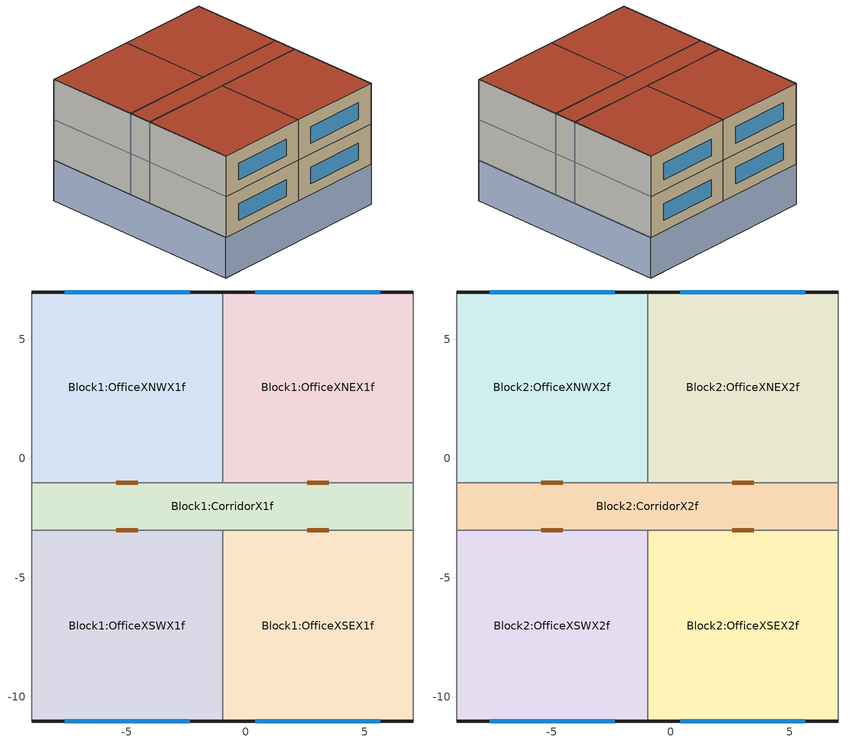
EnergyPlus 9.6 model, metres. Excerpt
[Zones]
Block1:OfficeXSWX1f
 floor adiabatic (Project internal floor): -0.98,-11.02 -8.98,-11.02 -8.98,-3.02 -0.98,-3.02 z3.5
 wall outside (Wall_layer): -8.98,-11.02 -0.98,-11.02 z3.5:7
 wall to Block1:OfficeXSEX1f (Project partition): -0.98,-11.02 -0.98,-3.02 z3.5:7
 wall to Block1:CorridorX1f (Project partition): -0.98,-3.02 -8.98,-3.02 z3.5:7
 wall adiabatic (Project partition): -8.98,-3.02 -8.98,-11.02 z3.5:7
 window (Sgl Clr 6mm - 1001): -7.61,-11.02 -2.35,-11.02 z4.44:5.86
 door inside (Project internal door): -4.53,-3.02 -5.43,-3.02 z3.6:5.7
Block1:OfficeXSEX1f
 floor adiabatic (Project internal floor): 7.02,-11.02 -0.98,-11.02 -0.98,-3.02 7.02,-3.02 z3.5
 wall outside (Wall_layer): -0.98,-11.02 7.02,-11.02 z3.5:7
 wall adiabatic (Project partition): 7.02,-11.02 7.02,-3.02 z3.5:7
 wall to Block1:CorridorX1f (Project partition): 7.02,-3.02 -0.98,-3.02 z3.5:7
 window (Sgl Clr 6mm - 1001): 0.39,-11.02 5.65,-11.02 z4.44:5.86
 door inside (Project internal door): 3.47,-3.02 2.57,-3.02 z3.6:5.7
Block1:CorridorX1f
 floor adiabatic (Project internal floor): 7.02,-3.02 -8.98,-3.02 -8.98,-1.02 7.02,-1.02 z3.5
 wall to Block1:OfficeXNWX1f (Project partition_Rev): -0.98,-1.02 -8.98,-1.02 z3.5:7
 wall to Block1:OfficeXNEX1f (Project partition_Rev): 7.02,-1.02 -0.98,-1.02 z3.5:7
 wall adiabatic (Project partition): 7.02,-3.02 7.02,-1.02 / -8.98,-1.02 -8.98,-3.02 z3.5:7
 door inside (Project internal door_Rev): -4.53,-1.02 -5.43,-1.02 / 3.47,-1.02 2.57,-1.02 z3.6:5.7
Block1:OfficeXNWX1f
 floor adiabatic (Project internal floor): -0.98,-1.02 -8.98,-1.02 -8.98,6.98 -0.98,6.98 z3.5
 wall outside (Wall_layer): -0.98,6.98 -8.98,6.98 z3.5:7
 wall to Block1:OfficeXNEX1f (Project partition): -0.98,-1.02 -0.98,6.98 z3.5:7
 wall adiabatic (Project partition): -8.98,6.98 -8.98,-1.02 z3.5:7
 window (Sgl Clr 6mm - 1001): -2.35,6.98 -7.61,6.98 z4.44:5.86
Block1:OfficeXNEX1f
 floor adiabatic (Project internal floor): 7.02,-1.02 -0.98,-1.02 -0.98,6.98 7.02,6.98 z3.5
 wall outside (Wall_layer): 7.02,6.98 -0.98,6.98 z3.5:7
 wall adiabatic (Project partition): 7.02,-1.02 7.02,6.98 z3.5:7
 window (Sgl Clr 6mm - 1001): 5.65,6.98 0.39,6.98 z4.44:5.86
Block2:OfficeXSWX2f
 floor to Block1:OfficeXSWX1f (Project internal floor_Reversed_Rev): -0.98,-11.02 -8.98,-11.02 -8.98,-3.02 -0.98,-3.02 z7
 wall outside (Wall_layer): -8.98,-11.02 -0.98,-11.02 z7:10.5
 wall to Block2:OfficeXSEX2f (Project partition): -0.98,-11.02 -0.98,-3.02 z7:10.5
 wall to Block2:CorridorX2f (Project partition): -0.98,-3.02 -8.98,-3.02 z7:10.5
 wall adiabatic (Project partition): -8.98,-3.02 -8.98,-11.02 z7:10.5
 window (Sgl Clr 6mm - 1001): -7.61,-11.02 -2.35,-11.02 z7.94:9.36
 door inside (Project internal door): -4.53,-3.02 -5.43,-3.02 z7.1:9.2
 roof outside (Roof_layer): -8.98,-11.02 -0.98,-11.02 -0.98,-3.02 -8.98,-3.02 z10.5
Block2:OfficeXSEX2f
 floor to Block1:OfficeXSEX1f (Project internal floor_Reversed_Rev): 7.02,-11.02 -0.98,-11.02 -0.98,-3.02 7.02,-3.02 z7
 wall outside (Wall_layer): -0.98,-11.02 7.02,-11.02 z7:10.5
 wall adiabatic (Project partition): 7.02,-11.02 7.02,-3.02 z7:10.5
 wall to Block2:CorridorX2f (Project partition): 7.02,-3.02 -0.98,-3.02 z7:10.5
 window (Sgl Clr 6mm - 1001): 0.39,-11.02 5.65,-11.02 z7.94:9.36
 door inside (Project internal door): 3.47,-3.02 2.57,-3.02 z7.1:9.2
 roof outside (Roof_layer): -0.98,-11.02 7.02,-11.02 7.02,-3.02 -0.98,-3.02 z10.5
Block2:OfficeXNWX2f
 floor to Block1:OfficeXNWX1f (Project internal floor_Reversed_Rev): -0.98,-1.02 -8.98,-1.02 -8.98,6.98 -0.98,6.98 z7
 wall outside (Wall_layer): -0.98,6.98 -8.98,6.98 z7:10.5
 wall to Block2:OfficeXNEX2f (Project partition): -0.98,-1.02 -0.98,6.98 z7:10.5
 wall adiabatic (Project partition): -8.98,6.98 -8.98,-1.02 z7:10.5
 wall to Block2:CorridorX2f (Project partition): -8.98,-1.02 -0.98,-1.02 z7:10.5
 window (Sgl Clr 6mm - 1001): -2.35,6.98 -7.61,6.98 z7.94:9.36
 door inside (Project internal door): -5.43,-1.02 -4.53,-1.02 z7.1:9.2
 roof outside (Roof_layer): -8.98,-1.02 -0.98,-1.02 -0.98,6.98 -8.98,6.98 z10.5
Block2:OfficeXNEX2f
 floor to Block1:OfficeXNEX1f (Project internal floor_Reversed_Rev): 7.02,-1.02 -0.98,-1.02 -0.98,6.98 7.02,6.98 z7
 wall outside (Wall_layer): 7.02,6.98 -0.98,6.98 z7:10.5
 wall adiabatic (Project partition): 7.02,-1.02 7.02,6.98 z7:10.5
 wall to Block2:CorridorX2f (Project partition): -0.98,-1.02 7.02,-1.02 z7:10.5
 window (Sgl Clr 6mm - 1001): 5.65,6.98 0.39,6.98 z7.94:9.36
 door inside (Project internal door): 2.57,-1.02 3.47,-1.02 z7.1:9.2
 roof outside (Roof_layer): -0.98,-1.02 7.02,-1.02 7.02,6.98 -0.98,6.98 z10.5
Block2:CorridorX2f
 floor to Block1:CorridorX1f (Project internal floor_Reversed_Rev): 7.02,-3.02 -8.98,-3.02 -8.98,-1.02 7.02,-1.02 z7
 wall adiabatic (Project partition): 7.02,-3.02 7.02,-1.02 / -8.98,-1.02 -8.98,-3.02 z7:10.5
 roof outside (Roof_layer): -8.98,-3.02 7.02,-3.02 7.02,-1.02 -8.98,-1.02 z10.5
shading: -9.08,6.98 -9.08,-11.02 / 7.12,-11.02 7.12,6.98 z3.5:10.5; -9.08,-11.02 7.12,-11.02 / 7.12,-11.02 7.12,6.98 / 7.12,6.98 -9.08,6.98 / -9.08,6.98 -9.08,-11.02 z0:3.5; 7.12,-11.02 -9.08,-11.02 -9.08,6.98 7.12,6.98 z0; -9.08,-11.02 7.12,-11.02 7.12,6.98 -9.08,6.98 z3.5
[Site:Location]
Untitled (01-01:31-12)  (01-01:31-12): Latitude {deg}=45.22; Longitude {deg}=7.65; Time Zone {hr}=1; Elevation {m}=287
[Site:GroundTemperature:BuildingSurface]
18, 18, 18, 18, 18, 18, 18, 18, 18, 18, 18, 18
[Site:GroundTemperature:Deep]
14, 14, 14, 14, 14, 14, 14, 14, 14, 14, 14, 14
[Site:GroundTemperature:Shallow]
14, 14, 14, 14, 14, 14, 14, 14, 14, 14, 14, 14
[Site:GroundTemperature:FCfactorMethod]
1.99, 1.11, 2.67, 5.12, 11.52, 16.46, 19.79, 20.81, 19.08, 15.24, 10.12, 5.36
[Site:GroundReflectance]
0.2, 0.2, 0.2, 0.2, 0.2, 0.2, 0.2, 0.2, 0.2, 0.2, 0.2, 0.2
[Site:GroundReflectance:SnowModifier]
2, 2
[SizingPeriod:DesignDay] Day of Month=15; Humidity Condition Type=WetBulb; Barometric Pressure {Pa}=97924.4; Rain Indicator=No; Snow Indicator=No
Name | Month | Day Type | Maximum Dry-Bulb Temperature {C} | Daily Dry-Bulb Temperature Range {deltaC} | Wetbulb or DewPoint at Maximum Dry-Bulb {C} | Wind Speed {m/s} | Wind Direction {deg} | Daylight Saving Time Indicator | Solar Model Indicator | Sky Clearness
Summer Design Day in Untitled (01-01:31-12) Giu | 6 | SummerDesignDay | 31.8 | 11.1 | 22.9 | 0 | 0 | Yes | ASHRAEClearSky | 0.98
Summer Design Day in Untitled (01-01:31-12) Lug | 7 | SummerDesignDay | 32.1 | 11 | 22.8 | 0 | 0 | Yes | ASHRAEClearSky | 0.98
Summer Design Day in Untitled (01-01:31-12) Ago | 8 | SummerDesignDay | 32.8 | 11.5 | 23.5 | 0 | 0 | Yes | ASHRAEClearSky | 0.98
Summer Design Day in Untitled (01-01:31-12) Set | 9 | SummerDesignDay | 29 | 11.5 | 20.2 | 0 | 0 | Yes | ASHRAEClearSky | 0.98
Winter Design Day in Untitled (01-01:31-12) | 1 | WinterDesignDay | -5.9 | 0 | -5.9 | 0.6 | 300 | No |  | 0
[Building]
Building: North Axis {deg}=0; Terrain=Suburbs; Loads Convergence Tolerance Value {W}=.04; Temperature Convergence Tolerance Value {deltaC}=.4; Solar Distribution=FullExterior; Maximum Number of Warmup Days=25; Minimum Number of Warmup Days=6
[Material:NoMass] Roughness=Rough; Thermal Absorptance=0.9; Solar Absorptance=0.7; Visible Absorptance=0.7
Name | Thermal Resistance {m2-K/W}
5_RVAL_2; 6_RVAL_2 | .15
11_RVAL_3 | .18
[Construction]
Project internal floor; Project internal floor_Reversed_Rev: Cast Concrete (Dense)_.1
Project partition: Gypsum Plasterboard_.025, 5_RVAL_2, Gypsum Plasterboard_.025
Project partition_Rev: Gypsum Plasterboard_.025, 6_RVAL_2, Gypsum Plasterboard_.025
Project internal door; Project internal door_Rev: Painted Oak_.035
Wall_layer: Brickwork Outer_.1, _InsulationEX_.01, Concrete Block (Medium)_.1, Gypsum Plastering_.013
Roof_layer: Asphalt 1_.01, _InsulationEX_Roof_.01, 11_RVAL_3, Plasterboard_.013
Sgl Clr 6mm - 1001: 3
Sgl Clr 6mm - 2001: 3, 20002
[WindowMaterial:Glazing]
3: Optical Data Type=SpectralAverage; Thickness {m}=.006; Solar Transmittance at Normal Incidence=.775; Front Side Solar Reflectance at Normal Incidence=.071; Back Side Solar Reflectance at Normal Incidence=.071; Visible Transmittance at Normal Incidence=.881; Front Side Visible Reflectance at Normal Incidence=.08; Back Side Visible Reflectance at Normal Incidence=.08; Infrared Transmittance at Normal Incidence=0; Front Side Infrared Hemispherical Emissivity=.84; Back Side Infrared Hemispherical Emissivity=.84; Conductivity {W/m-K}=.9; Dirt Correction Factor for Solar and Visible Transmittance=1
[WindowMaterial:Blind]
20002: Slat Orientation=Horizontal; Slat Width {m}=0.025; Slat Separation {m}=0.01875; Slat Thickness {m}=0.001; Slat Angle {deg}=45; Slat Conductivity {W/m-K}=0.9; Slat Beam Solar Transmittance=0; Front Side Slat Beam Solar Reflectance=0.5; Back Side Slat Beam Solar Reflectance=0.5; Slat Diffuse Solar Transmittance=0; Front Side Slat Diffuse Solar Reflectance=0.5; Back Side Slat Diffuse Solar Reflectance=0.5; Slat Beam Visible Transmittance=0; Front Side Slat Beam Visible Reflectance=0.5; Back Side Slat Beam Visible Reflectance=0.5; Slat Diffuse Visible Transmittance=0; Front Side Slat Diffuse Visible Reflectance=0.5; Back Side Slat Diffuse Visible Reflectance=0.5; Slat Infrared Hemispherical Transmittance=0; Front Side Slat Infrared Hemispherical Emissivity=0.9; Back Side Slat Infrared Hemispherical Emissivity=0.9; Blind to Glass Distance {m}=0.05; Blind Top Opening Multiplier=0.5; Blind Bottom Opening Multiplier=0.5; Blind Left Side Opening Multiplier=0.5; Blind Right Side Opening Multiplier=0.5; Minimum Slat Angle {deg}=0; Maximum Slat Angle {deg}=180
[Material] Roughness=Rough
Name | Thickness {m} | Conductivity {W/m-K} | Density {kg/m3} | Specific Heat {J/kg-K} | Thermal Absorptance | Solar Absorptance | Visible Absorptance
Cast Concrete (Dense)_.1 | .1 | 1.4 | 2100 | 840 | 0.9 | 0.6 | 0.6
Gypsum Plasterboard_.025 | .025 | 0.25 | 900 | 1000 | 0.9 | 0.5 | 0.5
Painted Oak_.035 | .035 | 0.19 | 700 | 2390 | 0.9 | 0.5 | 0.5
Brickwork Outer_.1 | .1 | 0.84 | 1700 | 800 | 0.9 | 0.7 | 0.7
_InsulationEX_.01 | .01 | .034 | 35 | 1400 | .9 | .6 | .6
Concrete Block (Medium)_.1 | .1 | 0.51 | 1400 | 1000 | 0.9 | 0.6 | 0.6
Gypsum Plastering_.013 | .013 | 0.4 | 1000 | 1000 | 0.9 | 0.5 | 0.5
Asphalt 1_.01 | .01 | 0.7 | 2100 | 1000 | 0.9 | 0.85 | 0.9
_InsulationEX_Roof_.01 | .01 | .04 | 12 | 840 | .9 | .6 | .6
Plasterboard_.013 | .013 | 0.25 | 2800 | 896 | 0.9 | 0.5 | 0.5
[WindowShadingControl] Shading Type=InteriorBlind; Construction with Shading=Sgl Clr 6mm - 2001; Shading Control Type=OnIfHighOutdoorAirTempAndHighHorizontalSolar; Schedule=On 24/7; Setpoint {W/m2, W or deg C}=24; Shading Control Is Scheduled=Yes; Glare Control Is Active=No; Type of Slat Angle Control for Blinds=FixedSlatAngle; Setpoint 2 {W/m2 or deg C}=120; Multiple Surface Control Type=Group
Name | Zone | Fenestration Surface 1
11001 | Block1:OfficeXSWX1f | Block1:OfficeXSWX1f_Wall_5_0_0_0_0_0_Win
21001 | Block1:OfficeXSEX1f | Block1:OfficeXSEX1f_Wall_5_0_0_0_0_0_Win
31001 | Block2:OfficeXSWX2f | Block2:OfficeXSWX2f_Wall_5_0_0_0_0_0_Win
41001 | Block2:OfficeXSEX2f | Block2:OfficeXSEX2f_Wall_5_0_0_0_0_0_Win
51001 | Block2:OfficeXNWX2f | Block2:OfficeXNWX2f_Wall_3_0_0_0_0_0_Win
61001 | Block2:OfficeXNEX2f | Block2:OfficeXNEX2f_Wall_3_0_0_0_0_0_Win
11002 | Block1:OfficeXNWX1f | Block1:OfficeXNWX1f_Wall_3_0_0_0_0_0_Win
11003 | Block1:OfficeXNEX1f | Block1:OfficeXNEX1f_Wall_3_0_0_0_0_0_Win
[Zone] Type=1; Multiplier=1; Zone Inside Convection Algorithm=TARP; Part of Total Floor Area=Yes
Name | Volume {m3} | Floor Area {m2}
Block1:OfficeXSWX1f; Block1:OfficeXSEX1f; Block1:OfficeXNWX1f; Block1:OfficeXNEX1f; Block2:OfficeXSWX2f; Block2:OfficeXSEX2f; Block2:OfficeXNWX2f; Block2:OfficeXNEX2f | 205.5664 | 60.4607
Block1:CorridorX1f; Block2:CorridorX2f | 99.6965 | 29.3225
[ZoneContaminantSourceAndSink:Generic:Constant] Design Generation Rate {m3/s}=.000001; Generation Schedule=16798-1_OpenOff_Occ; Design Removal Coefficient {m3/s}=0; Removal Schedule=16798-1_OpenOff_Occ
Name | Zone
Block1:OfficeXSWX1f Contaminant | Block1:OfficeXSWX1f
Block1:OfficeXSEX1f Contaminant | Block1:OfficeXSEX1f
Block1:OfficeXNWX1f Contaminant | Block1:OfficeXNWX1f
Block1:OfficeXNEX1f Contaminant | Block1:OfficeXNEX1f
Block1:CorridorX1f Contaminant | Block1:CorridorX1f
Block2:OfficeXSWX2f Contaminant | Block2:OfficeXSWX2f
Block2:OfficeXSEX2f Contaminant | Block2:OfficeXSEX2f
Block2:OfficeXNWX2f Contaminant | Block2:OfficeXNWX2f
Block2:OfficeXNEX2f Contaminant | Block2:OfficeXNEX2f
Block2:CorridorX2f Contaminant | Block2:CorridorX2f
[PEOPLE] Number of People Schedule=16798-1_OpenOff_Occ; Number of People Calculation Method=People/Area; People per Floor Area {person/m2}=.0588; Fraction Radiant=.3; Sensible Heat Fraction=AutoCalculate; Carbon Dioxide Generation Rate {m3/s-W}=3.82e-08; Enable ASHRAE 55 Comfort Warnings=No; Mean Radiant Temperature Calculation Type=ZoneAveraged; Work Efficiency Schedule=Work efficiency; Clothing Insulation Calculation Method=ClothingInsulationSchedule; Air Velocity Schedule=Default Air Velocity for Comfort Calculations; Thermal Comfort Model 1 Type=Fanger
Name | Zone or ZoneList or Space or SpaceList | Activity Level Schedule | Clothing Insulation Schedule
People Block1:OfficeXSWX1f | Block1:OfficeXSWX1f | Activity Schedule 285 | Clothing Schedule 285
People Block1:OfficeXSEX1f | Block1:OfficeXSEX1f | Activity Schedule 292 | Clothing Schedule 292
People Block1:OfficeXNWX1f | Block1:OfficeXNWX1f | Activity Schedule 299 | Clothing Schedule 299
People Block1:OfficeXNEX1f | Block1:OfficeXNEX1f | Activity Schedule 306 | Clothing Schedule 306
People Block1:CorridorX1f | Block1:CorridorX1f | Activity Schedule 313 | Clothing Schedule 313
People Block2:OfficeXSWX2f | Block2:OfficeXSWX2f | Activity Schedule 337 | Clothing Schedule 337
People Block2:OfficeXSEX2f | Block2:OfficeXSEX2f | Activity Schedule 344 | Clothing Schedule 344
People Block2:OfficeXNWX2f | Block2:OfficeXNWX2f | Activity Schedule 351 | Clothing Schedule 351
People Block2:OfficeXNEX2f | Block2:OfficeXNEX2f | Activity Schedule 358 | Clothing Schedule 358
People Block2:CorridorX2f | Block2:CorridorX2f | Activity Schedule 365 | Clothing Schedule 365
[Lights] Schedule=16798-1_activationOcc; Design Level Calculation Method=Watts/Area; Watts per Zone Floor Area {W/m2}=7.5; Return Air Fraction=0; Fraction Radiant=.42; Fraction Visible=.18; Fraction Replaceable=1
Name | Zone or ZoneList or Space or SpaceList
Block1:OfficeXSWX1f General lighting | Block1:OfficeXSWX1f
Block1:OfficeXSEX1f General lighting | Block1:OfficeXSEX1f
Block1:OfficeXNWX1f General lighting | Block1:OfficeXNWX1f
Block1:OfficeXNEX1f General lighting | Block1:OfficeXNEX1f
Block1:CorridorX1f General lighting | Block1:CorridorX1f
Block2:OfficeXSWX2f General lighting | Block2:OfficeXSWX2f
Block2:OfficeXSEX2f General lighting | Block2:OfficeXSEX2f
Block2:OfficeXNWX2f General lighting | Block2:OfficeXNWX2f
Block2:OfficeXNEX2f General lighting | Block2:OfficeXNEX2f
Block2:CorridorX2f General lighting | Block2:CorridorX2f
[OtherEquipment] Fuel Type=Electricity; Schedule=Office_OpenOff_Equip; Design Level Calculation Method=Watts/Area; Power per Zone Floor Area {W/m2}=11.77; Fraction Latent=0; Fraction Radiant=.2; Fraction Lost=0; Carbon Dioxide Generation Rate {m3/s-W}=0
Name | Zone or ZoneList or Space or SpaceList
Block1:OfficeXSWX1f Equipment gain | Block1:OfficeXSWX1f
Block1:OfficeXSEX1f Equipment gain | Block1:OfficeXSEX1f
Block1:OfficeXNWX1f Equipment gain | Block1:OfficeXNWX1f
Block1:OfficeXNEX1f Equipment gain | Block1:OfficeXNEX1f
Block1:CorridorX1f Equipment gain | Block1:CorridorX1f
Block2:OfficeXSWX2f Equipment gain | Block2:OfficeXSWX2f
Block2:OfficeXSEX2f Equipment gain | Block2:OfficeXSEX2f
Block2:OfficeXNWX2f Equipment gain | Block2:OfficeXNWX2f
Block2:OfficeXNEX2f Equipment gain | Block2:OfficeXNEX2f
Block2:CorridorX2f Equipment gain | Block2:CorridorX2f
[Daylighting:Controls] Daylighting Method=SplitFlux; Availability Schedule=On; Lighting Control Type=Continuous; Minimum Input Power Fraction for Continuous or ContinuousOff Dimming Control=0.1; Minimum Light Output Fraction for Continuous or ContinuousOff Dimming Control=0.1; Number of Stepped Control Steps=1; Probability Lighting will be Reset When Needed in Manual Stepped Control=1; Glare Calculation Azimuth Angle of View Direction Clockwise from Zone y-Axis {deg}=0; Maximum Allowable Discomfort Glare Index=22; DElight Gridding Resolution {m2}=1; Fraction of Lights Controlled by Reference Point 1=1; Illuminance Setpoint at Reference Point 1 {lux}=300
Name | Zone or Space | Glare Calculation Daylighting Reference Point | Daylighting Reference Point 1
Block1:OfficeXSWX1f | Block1:OfficeXSWX1f | Block1:OfficeXSWX1f Ref Point 1 | Block1:OfficeXSWX1f Ref Point 1
Block1:OfficeXSEX1f | Block1:OfficeXSEX1f | Block1:OfficeXSEX1f Ref Point 1 | Block1:OfficeXSEX1f Ref Point 1
Block1:OfficeXNWX1f | Block1:OfficeXNWX1f | Block1:OfficeXNWX1f Ref Point 1 | Block1:OfficeXNWX1f Ref Point 1
Block1:OfficeXNEX1f | Block1:t | Block1:OfficeXNEX1f Ref Point 1 | Block1:OfficeXNEX1f Ref Point 1
Block1:CorridorX1f | Block1:CorridorX1f | Block1:CorridorX1f Ref Point 1 | Block1:CorridorX1f Ref Point 1
Block2:OfficeXSWX2f | Block2:OfficeXSWX2f | Block2:OfficeXSWX2f Ref Point 1 | Block2:OfficeXSWX2f Ref Point 1
Block2:OfficeXSEX2f | Block2:OfficeXSEX2f | Block2:OfficeXSEX2f Ref Point 1 | Block2:OfficeXSEX2f Ref Point 1
Block2:OfficeXNWX2f | Block2:OfficeXNWX2f | Block2:OfficeXNWX2f Ref Point 1 | Block2:OfficeXNWX2f Ref Point 1
Block2:OfficeXNEX2f | Block2:OfficeXNEX2f | Block2:OfficeXNEX2f Ref Point 1 | Block2:OfficeXNEX2f Ref Point 1
Block2:CorridorX2f | Block2:CorridorX2f | Block2:CorridorX2f Ref Point 1 | Block2:CorridorX2f Ref Point 1
[ZoneInfiltration:DesignFlowRate] Schedule=On 24/7; Design Flow Rate Calculation Method=Flow/zone; Constant Term Coefficient=1; Temperature Term Coefficient=0; Velocity Term Coefficient=0; Velocity Squared Term Coefficient=0
Name | Zone or ZoneList | Design Flow Rate {m3/s}
Block1:OfficeXSWX1f Infiltration | Block1:OfficeXSWX1f | .039971
Block1:OfficeXSEX1f Infiltration | Block1:OfficeXSEX1f | .039971
Block1:OfficeXNWX1f Infiltration | Block1:OfficeXNWX1f | .039971
Block1:OfficeXNEX1f Infiltration | Block1:OfficeXNEX1f | .039971
Block1:CorridorX1f Infiltration | Block1:CorridorX1f | .019385
Block2:OfficeXSWX2f Infiltration | Block2:OfficeXSWX2f | .039971
Block2:OfficeXSEX2f Infiltration | Block2:OfficeXSEX2f | .039971
Block2:OfficeXNWX2f Infiltration | Block2:OfficeXNWX2f | .039971
Block2:OfficeXNEX2f Infiltration | Block2:OfficeXNEX2f | .039971
Block2:CorridorX2f Infiltration | Block2:CorridorX2f | .019385
[ZoneVentilation:DesignFlowRate] Schedule=_Summer_Ventilation; Design Flow Rate Calculation Method=Flow/zone; Ventilation Type=NATURAL; Fan Pressure Rise {Pa}=0; Fan Total Efficiency=1; Constant Term Coefficient=1; Temperature Term Coefficient=0; Velocity Term Coefficient=0; Velocity Squared Term Coefficient=0; Minimum Indoor Temperature {C}=24; Maximum Indoor Temperature {C}=100; Delta Temperature {deltaC}=0; Minimum Outdoor Temperature {C}=-100; Maximum Outdoor Temperature {C}=28; Maximum Wind Speed {m/s}=40
Name | Zone or ZoneList | Design Flow Rate {m3/s}
Block1:OfficeXSWX1f Nat Vent | Block1:OfficeXSWX1f | .342611
Block1:OfficeXSEX1f Nat Vent | Block1:OfficeXSEX1f | .342611
Block1:OfficeXNWX1f Nat Vent | Block1:OfficeXNWX1f | .342611
Block1:OfficeXNEX1f Nat Vent | Block1:OfficeXNEX1f | .342611
Block1:CorridorX1f Nat Vent | Block1:CorridorX1f | .166161
Block2:OfficeXSWX2f Nat Vent | Block2:OfficeXSWX2f | .342611
Block2:OfficeXSEX2f Nat Vent | Block2:OfficeXSEX2f | .342611
Block2:OfficeXNWX2f Nat Vent | Block2:OfficeXNWX2f | .342611
Block2:OfficeXNEX2f Nat Vent | Block2:OfficeXNEX2f | .342611
Block2:CorridorX2f Nat Vent | Block2:CorridorX2f | .166161
[Sizing:Zone] Zone Cooling Design Supply Air Temperature Input Method=SupplyAirTemperature; Zone Cooling Design Supply Air Temperature {C}=12; Zone Cooling Design Supply Air Temperature Difference {deltaC}=0; Zone Heating Design Supply Air Temperature Input Method=SupplyAirTemperature; Zone Heating Design Supply Air Temperature {C}=35; Zone Heating Design Supply Air Temperature Difference {deltaC}=0; Zone Cooling Design Supply Air Humidity Ratio {kgWater/kgDryAir}=0.0077; Zone Heating Design Supply Air Humidity Ratio {kgWater/kgDryAir}=0.0156; Zone Heating Sizing Factor=1.25; Zone Cooling Sizing Factor=1.15; Cooling Design Air Flow Method=DesignDay; Cooling Minimum Air Flow Fraction=0; Heating Design Air Flow Method=DesignDay
Name | Design Specification Outdoor Air Object | Design Specification Zone Air Distribution Object
Block1:OfficeXSWX1f | Block1:OfficeXSWX1f | Block1:OfficeXSWX1f
Block1:OfficeXSEX1f | Block1:OfficeXSEX1f | Block1:OfficeXSEX1f
Block1:OfficeXNWX1f | Block1:OfficeXNWX1f | Block1:OfficeXNWX1f
Block1:OfficeXNEX1f | Block1:OfficeXNEX1f | Block1:OfficeXNEX1f
Block1:CorridorX1f | Block1:CorridorX1f | Block1:CorridorX1f
Block2:OfficeXSWX2f | Block2:OfficeXSWX2f | Block2:OfficeXSWX2f
Block2:OfficeXSEX2f | Block2:OfficeXSEX2f | Block2:OfficeXSEX2f
Block2:OfficeXNWX2f | Block2:OfficeXNWX2f | Block2:OfficeXNWX2f
Block2:OfficeXNEX2f | Block2:OfficeXNEX2f | Block2:OfficeXNEX2f
Block2:CorridorX2f | Block2:CorridorX2f | Block2:CorridorX2f
[DesignSpecification:ZoneAirDistribution] Zone Air Distribution Effectiveness in Cooling Mode=1; Zone Air Distribution Effectiveness in Heating Mode=1
Block1:OfficeXSWX1f; Block1:OfficeXSEX1f; Block1:OfficeXNWX1f; Block1:OfficeXNEX1f; Block1:CorridorX1f; Block2:OfficeXSWX2f; Block2:OfficeXSEX2f; Block2:OfficeXNWX2f; Block2:OfficeXNEX2f; Block2:CorridorX2f
[DesignSpecification:OutdoorAir] Outdoor Air Method=Sum; Outdoor Air Flow per Person {m3/s-person}=.008; Outdoor Air Flow per Zone Floor Area {m3/s-m2}=.0008; Outdoor Air Flow per Zone {m3/s}=0; Outdoor Air Flow Air Changes per Hour {1/hr}=0; Outdoor Air Schedule=16798-1_activationOcc
Block1:OfficeXSWX1f; Block1:OfficeXSEX1f; Block1:OfficeXNWX1f; Block1:OfficeXNEX1f; Block1:CorridorX1f; Block2:OfficeXSWX2f; Block2:OfficeXSEX2f; Block2:OfficeXNWX2f; Block2:OfficeXNEX2f; Block2:CorridorX2f
[ZoneControl:Thermostat] Control Type Schedule=Zone Control Type Sched
Name | Zone or ZoneList | Control 1
Block1:OfficeXSWX1f Thermostat | Block1:OfficeXSWX1f | Dual Setpoint - Zone Block1:OfficeXSWX1f
Block1:OfficeXSEX1f Thermostat | Block1:OfficeXSEX1f | Dual Setpoint - Zone Block1:OfficeXSEX1f
Block1:OfficeXNWX1f Thermostat | Block1:OfficeXNWX1f | Dual Setpoint - Zone Block1:OfficeXNWX1f
Block1:OfficeXNEX1f Thermostat | Block1:OfficeXNEX1f | Dual Setpoint - Zone Block1:OfficeXNEX1f
Block1:CorridorX1f Thermostat | Block1:CorridorX1f | Dual Setpoint - Zone Block1:CorridorX1f
Block2:OfficeXSWX2f Thermostat | Block2:OfficeXSWX2f | Dual Setpoint - Zone Block2:OfficeXSWX2f
Block2:OfficeXSEX2f Thermostat | Block2:OfficeXSEX2f | Dual Setpoint - Zone Block2:OfficeXSEX2f
Block2:OfficeXNWX2f Thermostat | Block2:OfficeXNWX2f | Dual Setpoint - Zone Block2:OfficeXNWX2f
Block2:OfficeXNEX2f Thermostat | Block2:OfficeXNEX2f | Dual Setpoint - Zone Block2:OfficeXNEX2f
Block2:CorridorX2f Thermostat | Block2:CorridorX2f | Dual Setpoint - Zone Block2:CorridorX2f
[ThermostatSetpoint:DualSetpoint]
Name | Heating Setpoint Temperature Schedule | Cooling Setpoint Temperature Schedule
Dual Setpoint - Zone Block1:OfficeXSWX1f | Block1:OfficeXSWX1f Heating Setpoint Schedule | Block1:OfficeXSWX1f Cooling SP Sch
Dual Setpoint - Zone Block1:OfficeXSEX1f | Block1:OfficeXSEX1f Heating Setpoint Schedule | Block1:OfficeXSEX1f Cooling SP Sch
Dual Setpoint - Zone Block1:OfficeXNWX1f | Block1:OfficeXNWX1f Heating Setpoint Schedule | Block1:OfficeXNWX1f Cooling SP Sch
Dual Setpoint - Zone Block1:OfficeXNEX1f | Block1:OfficeXNEX1f Heating Setpoint Schedule | Block1:OfficeXNEX1f Cooling SP Sch
Dual Setpoint - Zone Block1:CorridorX1f | Block1:CorridorX1f Heating Setpoint Schedule | Block1:CorridorX1f Cooling SP Sch
Dual Setpoint - Zone Block2:OfficeXSWX2f | Block2:OfficeXSWX2f Heating Setpoint Schedule | Block2:OfficeXSWX2f Cooling SP Sch
Dual Setpoint - Zone Block2:OfficeXSEX2f | Block2:OfficeXSEX2f Heating Setpoint Schedule | Block2:OfficeXSEX2f Cooling SP Sch
Dual Setpoint - Zone Block2:OfficeXNWX2f | Block2:OfficeXNWX2f Heating Setpoint Schedule | Block2:OfficeXNWX2f Cooling SP Sch
Dual Setpoint - Zone Block2:OfficeXNEX2f | Block2:OfficeXNEX2f Heating Setpoint Schedule | Block2:OfficeXNEX2f Cooling SP Sch
Dual Setpoint - Zone Block2:CorridorX2f | Block2:CorridorX2f Heating Setpoint Schedule | Block2:CorridorX2f Cooling SP Sch
[Zone equipment]
Block1:OfficeXSWX1f: Block1:OfficeXSWX1f Ideal Loads Air
Block1:OfficeXSEX1f: Block1:OfficeXSEX1f Ideal Loads Air
Block1:OfficeXNWX1f: Block1:OfficeXNWX1f Ideal Loads Air
Block1:OfficeXNEX1f: Block1:OfficeXNEX1f Ideal Loads Air
Block1:CorridorX1f: Block1:CorridorX1f Ideal Loads Air
Block2:OfficeXSWX2f: Block2:OfficeXSWX2f Ideal Loads Air
Block2:OfficeXSEX2f: Block2:OfficeXSEX2f Ideal Loads Air
Block2:OfficeXNWX2f: Block2:OfficeXNWX2f Ideal Loads Air
Block2:OfficeXNEX2f: Block2:OfficeXNEX2f Ideal Loads Air
Block2:CorridorX2f: Block2:CorridorX2f Ideal Loads Air
[ZoneHVAC:IdealLoadsAirSystem] Maximum Heating Supply Air Temperature {C}=35; Minimum Cooling Supply Air Temperature {C}=12; Maximum Heating Supply Air Humidity Ratio {kgWater/kgDryAir}=0.0156; Minimum Cooling Supply Air Humidity Ratio {kgWater/kgDryAir}=0.0077; Heating Limit=LimitCapacity; Maximum Heating Air Flow Rate {m3/s}=Autosize; Maximum Sensible Heating Capacity {W}=Autosize; Cooling Limit=LimitFlowRateAndCapacity; Maximum Cooling Air Flow Rate {m3/s}=Autosize; Maximum Total Cooling Capacity {W}=Autosize; Dehumidification Control Type=Humidistat; Humidification Control Type=None; Outdoor Air Economizer Type=NoEconomizer; Heat Recovery Type=Sensible; Sensible Heat Recovery Effectiveness=0.7; Latent Heat Recovery Effectiveness=0.65
Name | Heating Availability Schedule | Cooling Availability Schedule | Design Specification Outdoor Air Object
Block1:OfficeXSWX1f Ideal Loads Air | Block1:OfficeXSWX1f Heating Availability Sch | Block1:OfficeXSWX1f Cooling Availability Sch | Block1:OfficeXSWX1f
Block1:OfficeXSEX1f Ideal Loads Air | Block1:OfficeXSEX1f Heating Availability Sch | Block1:OfficeXSEX1f Cooling Availability Sch | Block1:OfficeXSEX1f
Block1:OfficeXNWX1f Ideal Loads Air | Block1:OfficeXNWX1f Heating Availability Sch | Block1:OfficeXNWX1f Cooling Availability Sch | Block1:OfficeXNWX1f
Block1:OfficeXNEX1f Ideal Loads Air | Block1:OfficeXNEX1f Heating Availability Sch | Block1:OfficeXNEX1f Cooling Availability Sch | Block1:OfficeXNEX1f
Block1:CorridorX1f Ideal Loads Air | Block1:CorridorX1f Heating Availability Sch | Block1:CorridorX1f Cooling Availability Sch | Block1:CorridorX1f
Block2:OfficeXSWX2f Ideal Loads Air | Block2:OfficeXSWX2f Heating Availability Sch | Block2:OfficeXSWX2f Cooling Availability Sch | Block2:OfficeXSWX2f
Block2:OfficeXSEX2f Ideal Loads Air | Block2:OfficeXSEX2f Heating Availability Sch | Block2:OfficeXSEX2f Cooling Availability Sch | Block2:OfficeXSEX2f
Block2:OfficeXNWX2f Ideal Loads Air | Block2:OfficeXNWX2f Heating Availability Sch | Block2:OfficeXNWX2f Cooling Availability Sch | Block2:OfficeXNWX2f
Block2:OfficeXNEX2f Ideal Loads Air | Block2:OfficeXNEX2f Heating Availability Sch | Block2:OfficeXNEX2f Cooling Availability Sch | Block2:OfficeXNEX2f
Block2:CorridorX2f Ideal Loads Air | Block2:CorridorX2f Heating Availability Sch | Block2:CorridorX2f Cooling Availability Sch | Block2:CorridorX2f
[Schedule:Compact]
On; On 24/7: Through: 12/31, For: AllDays, Until: 24:00, 1
Work efficiency: Through: 12/31, For: AllDays, Until: 24:00, 0
Office_OpenOff_Equip: Through: 31 Dec, For: Weekdays SummerDesignDay, Until: 07:00, 0.05394, Until: 20:00, 1, Until: 24:00, 0.05394, For: Weekends, Until: 24:00, 0.05394, For: Holidays, Until: 24:00, 0.05394, For: WinterDesignDay AllOtherDays, Until: 24:00, 0
Default Air Velocity for Comfort Calculations: Through: 12/31, For: AllDays, Until: 24:00, 0.137
_Summer_Ventilation: Through: 15 Apr, For: AllDays, Until: 24:00, 0, Through: 14 Oct, For: AllDays, Until: 24:00, 1, Through: 31 Dec, For: AllDays, Until: 24:00, 0
16798-1_activationOcc: Through: 31 Dec, For: Weekdays SummerDesignDay, Until: 08:00, 0, Until: 19:00, 1, Until: 24:00, 0, For: Weekends, Until: 24:00, 0, For: Holidays, Until: 24:00, 0, For: WinterDesignDay AllOtherDays, Until: 24:00, 0
16798-1_OpenOff_Occ: Through: 31 Dec, For: Weekdays SummerDesignDay, Until: 08:00, 0, Until: 09:00, 0.25, Until: 11:00, 0.6, Until: 13:00, 0.7, Until: 14:00, 0.4, Until: 15:00, 0.6, Until: 17:00, 0.7, Until: 18:00, 0.6, Until: 19:00, 0.2, Until: 24:00, 0, For: Weekends, Until: 24:00, 0, For: Holidays, Until: 24:00, 0, For: WinterDesignDay AllOtherDays, Until: 24:00, 0
Activity Schedule 285; Activity Schedule 292; Activity Schedule 299; Activity Schedule 306; Activity Schedule 313; Activity Schedule 337; Activity Schedule 344; Activity Schedule 351; Activity Schedule 358; Activity Schedule 365: Through: 12/31, For: AllDays, Until: 24:00, 110.7
Clothing Schedule 285; Clothing Schedule 292; Clothing Schedule 299; Clothing Schedule 306; Clothing Schedule 313; Clothing Schedule 337; Clothing Schedule 344; Clothing Schedule 351; Clothing Schedule 358; Clothing Schedule 365: Through: 4/1, For: AllDays, Until: 24:00, 1, Through: 9/30, For: AllDays, Until: 24:00, .5, Through: 12/31, For: AllDays, Until: 24:00, 1
Block1:OfficeXSWX1f Heating Setpoint Schedule; Block1:OfficeXSEX1f Heating Setpoint Schedule; Block1:OfficeXNWX1f Heating Setpoint Schedule; Block1:OfficeXNEX1f Heating Setpoint Schedule; Block1:CorridorX1f Heating Setpoint Schedule; Block2:OfficeXSWX2f Heating Setpoint Schedule; Block2:OfficeXSEX2f Heating Setpoint Schedule; Block2:OfficeXNWX2f Heating Setpoint Schedule; Block2:OfficeXNEX2f Heating Setpoint Schedule; Block2:CorridorX2f Heating Setpoint Schedule: Through: 15 Apr, For: Weekdays SummerDesignDay, Until: 05:00, 16, Until: 19:00, 20, Until: 24:00, 16, For: WinterDesignDay, Until: 24:00, 20, For: Weekends, Until: 24:00, 16, For: Holidays, Until: 24:00, 16, For: AllOtherDays, Until: 24:00, -50, Through: 14 Oct, For: AllDays, Until: 24:00, -50, Through: 31 Dec, For: Weekdays SummerDesignDay, Until: 05:00, 16, Until: 19:00, 20, Until: 24:00, 16, For: WinterDesignDay, Until: 24:00, 20, For: Weekends, Until: 24:00, 16, For: Holidays, Until: 24:00, 16, For: AllOtherDays, Until: 24:00, -50
Block1:OfficeXSWX1f Heating Availability Sch; Block1:OfficeXSEX1f Heating Availability Sch; Block1:OfficeXNWX1f Heating Availability Sch; Block1:OfficeXNEX1f Heating Availability Sch; Block1:CorridorX1f Heating Availability Sch; Block2:OfficeXSWX2f Heating Availability Sch; Block2:OfficeXSEX2f Heating Availability Sch; Block2:OfficeXNWX2f Heating Availability Sch; Block2:OfficeXNEX2f Heating Availability Sch; Block2:CorridorX2f Heating Availability Sch: Through: 15 Apr, For: Weekdays SummerDesignDay, Until: 05:00, 1, Until: 19:00, 1, Until: 24:00, 1, For: WinterDesignDay, Until: 24:00, 1, For: Weekends, Until: 24:00, 1, For: Holidays, Until: 24:00, 1, For: AllOtherDays, Until: 24:00, 0, Through: 14 Oct, For: AllDays, Until: 24:00, 0, Through: 31 Dec, For: Weekdays SummerDesignDay, Until: 05:00, 1, Until: 19:00, 1, Until: 24:00, 1, For: WinterDesignDay, Until: 24:00, 1, For: Weekends, Until: 24:00, 1, For: Holidays, Until: 24:00, 1, For: AllOtherDays, Until: 24:00, 0
Block1:OfficeXSWX1f Cooling SP Sch; Block1:OfficeXSEX1f Cooling SP Sch; Block1:OfficeXNWX1f Cooling SP Sch; Block1:OfficeXNEX1f Cooling SP Sch; Block1:CorridorX1f Cooling SP Sch; Block2:OfficeXSWX2f Cooling SP Sch; Block2:OfficeXSEX2f Cooling SP Sch; Block2:OfficeXNWX2f Cooling SP Sch; Block2:OfficeXNEX2f Cooling SP Sch; Block2:CorridorX2f Cooling SP Sch: Through: 15 Apr, For: AllDays, Until: 24:00, 100, Through: 14 Oct, For: Weekdays SummerDesignDay, Until: 05:00, 32, Until: 19:00, 26, Until: 24:00, 32, For: WinterDesignDay, Until: 24:00, 100, For: Weekends, Until: 24:00, 100, For: Holidays, Until: 24:00, 100, For: AllOtherDays, Until: 24:00, 100, Through: 31 Dec, For: AllDays, Until: 24:00, 100
Block1:OfficeXSWX1f Cooling Availability Sch; Block1:OfficeXSEX1f Cooling Availability Sch; Block1:OfficeXNWX1f Cooling Availability Sch; Block1:OfficeXNEX1f Cooling Availability Sch; Block1:CorridorX1f Cooling Availability Sch; Block2:OfficeXSWX2f Cooling Availability Sch; Block2:OfficeXSEX2f Cooling Availability Sch; Block2:OfficeXNWX2f Cooling Availability Sch; Block2:OfficeXNEX2f Cooling Availability Sch; Block2:CorridorX2f Cooling Availability Sch: Through: 15 Apr, For: AllDays, Until: 24:00, 0, Through: 14 Oct, For: Weekdays SummerDesignDay, Until: 05:00, 1, Until: 19:00, 1, Until: 24:00, 1, For: WinterDesignDay, Until: 24:00, 0, For: Weekends, Until: 24:00, 0, For: Holidays, Until: 24:00, 0, For: AllOtherDays, Until: 24:00, 0, Through: 31 Dec, For: AllDays, Until: 24:00, 0
[Schedule:Day:Hourly]
Summer Control Type Day Sch; Winter Control Type Day Sch: 4, 4, 4, 4, 4, 4, 4, 4, 4, 4, 4, 4, 4, 4, 4, 4, 4, 4, 4, 4, 4, 4, 4, 4
[Schedule:Week:Daily]
Summer Control Type Week Sch: Summer Control Type Day Sch, Summer Control Type Day Sch, Summer Control Type Day Sch, Summer Control Type Day Sch, Summer Control Type Day Sch, Summer Control Type Day Sch, Summer Control Type Day Sch, Summer Control Type Day Sch, Summer Control Type Day Sch, Summer Control Type Day Sch, Summer Control Type Day Sch, Summer Control Type Day Sch
Winter Control Type Week Sch: Winter Control Type Day Sch, Winter Control Type Day Sch, Winter Control Type Day Sch, Winter Control Type Day Sch, Winter Control Type Day Sch, Winter Control Type Day Sch, Winter Control Type Day Sch, Winter Control Type Day Sch, Winter Control Type Day Sch, Winter Control Type Day Sch, Winter Control Type Day Sch, Winter Control Type Day Sch
[Schedule:Year]
Zone Control Type Sched: Winter Control Type Week Sch, 1, 1, 3, 31, Summer Control Type Week Sch, 4, 1, 9, 30, Winter Control Type Week Sch, 10, 1, 12, 31
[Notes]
Template di convenzione geometrica : External measurements
Geometria e area superficiale della zona : 2-Esterno
Metodo di calcolo del volume della zona : 1-Interno
Metodo di calcolo della area a pavimento della zona : 1-Interno
Metodo del rapporto superfici vetrate superfici opache : 1-Interno
Hourly weather file: C:\ProgramData\DesignBuilder\Weather Data\ITA_TORINO-CASELLE_IGDG.epw
